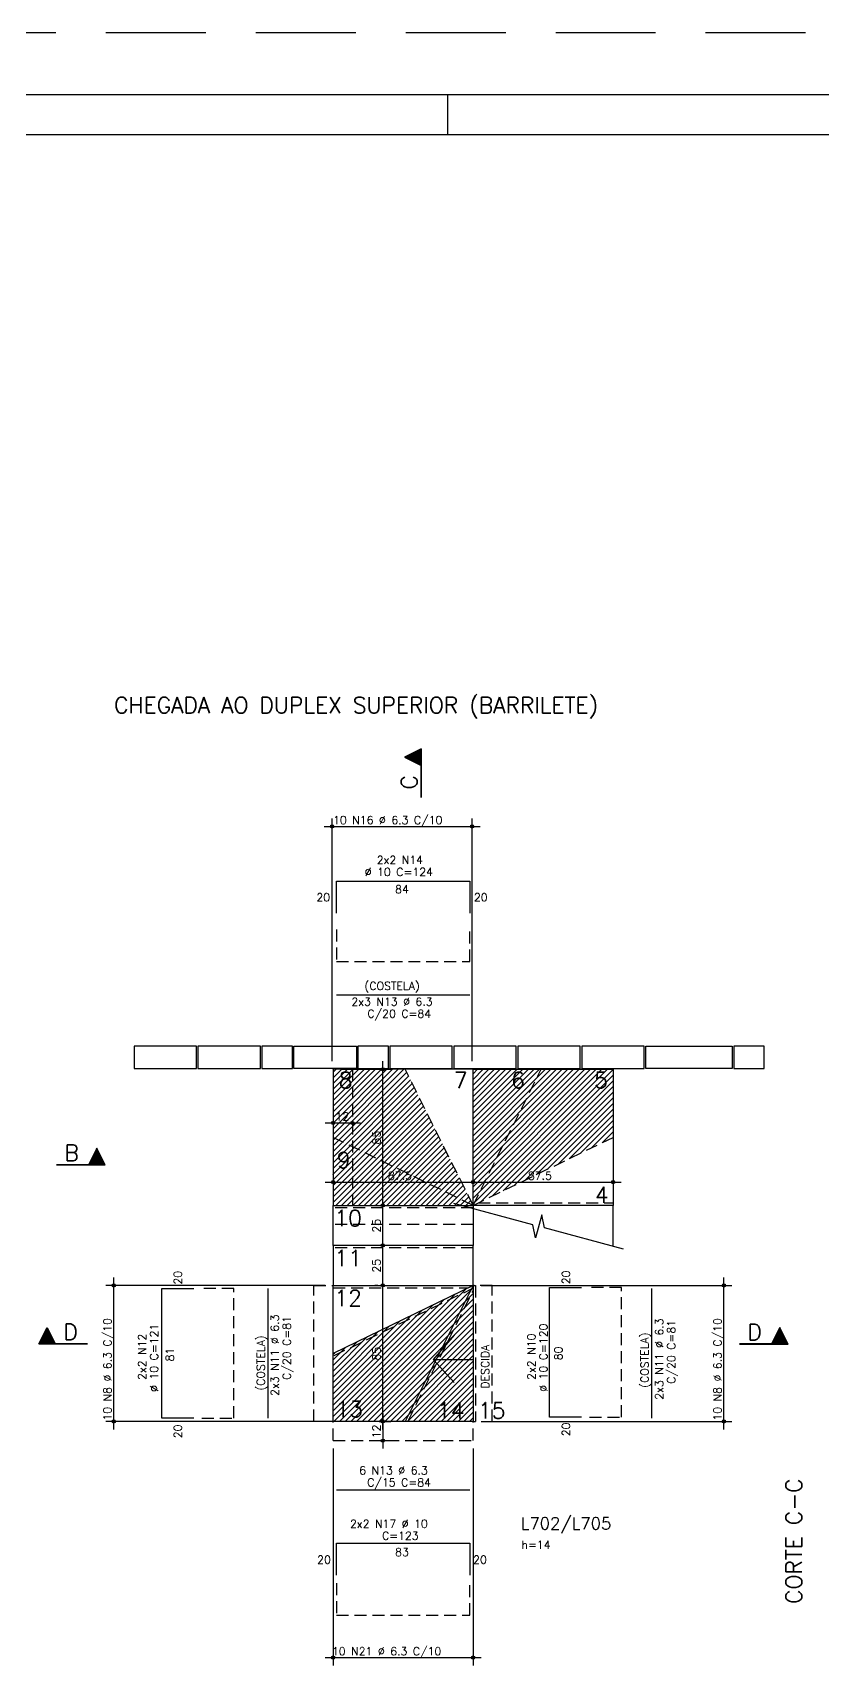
# Model space of a CAD drawing. Extents: x -1.9 to 86, y -1.5 to 61.
# Drawn here: x 36.72 to 56.46, y 19.95 to 60.95 of the extents above; entities that cross this region are included whole.
import ezdxf

# ---------------------------------------------------------------- set-up
doc = ezdxf.new("R2010")
doc.units = 0
doc.header["$MEASUREMENT"] = 0
doc.linetypes.add('ESTILO_TQS_0001', pattern=[0.45, 0.3, -0.15])
doc.linetypes.add('HIDDEN', pattern=[0.375, 0.25, -0.125])
doc.layers.get('0').update_dxf_attribs({"linetype": 'CONTINUOUS'})
doc.layers.get('Defpoints').update_dxf_attribs({"linetype": 'CONTINUOUS'})
for name, color, linetype in [('ARQ_FOLHA', 7, 'CONTINUOUS'), ('PENA_01', 1, 'CONTINUOUS'), ('PENA_02', 2, 'CONTINUOUS'), ('PENA_03', 3, 'CONTINUOUS'), ('PENA_04', 4, 'CONTINUOUS'), ('PENA_05', 5, 'CONTINUOUS'), ('PENA_06', 6, 'CONTINUOUS')]:
    doc.layers.add(name, color=color, linetype=linetype)
doc.styles.get("Standard").update_dxf_attribs({"font": 'ROMANS.SHX'})

# ---------------------------------------------------------------- blocks, each defined once
blk = doc.blocks.new('FOLHA A1 - 841 X 594')
at = {"layer": 'ARQ_FOLHA', "color": 1}
blk.add_line((-370, 584), (-370, 594), dxfattribs=at)
for points in [[(-841, 0), (0, 0), (0, 594), (-841, 594)], [(-816, 10), (-10, 10), (-10, 584), (-816, 584)]]:
    blk.add_lwpolyline(points, close=True, dxfattribs=at)
at = {"layer": 'Defpoints', "color": 8, "linetype": 'HIDDEN', "ltscale": 100}
blk.add_lwpolyline([(-860.5, 609.5), (-860.5, -15.5), (19.5, -15.5), (19.5, 609.5)], close=True, dxfattribs=at)
blk = doc.blocks.new('*U24')
blk.add_blockref('FOLHA A1 - 841 X 594', (0, 0))

msp = doc.modelspace()

# ---------------------------------------------------------------- linework, layer by layer
at = {"layer": 'PENA_01', "linetype": 'Continuous'}
for p, q in [((44.01, 41.114), (47.91, 41.114)), ((44.21, 35.244), (44.21, 41.314)), ((47.71, 35.244), (47.71, 41.314)), ((44.435, 35.044), (45.676, 35.044)), ((45.476, 31.444), (45.476, 35.244)), ((44.035, 33.705), (44.915, 33.705)), ((44.235, 33.622), (44.235, 33.505)), ((44.715, 33.629), (44.715, 33.505)), ((44.235, 32.416), (44.235, 32.426)), ((47.735, 32.411), (47.735, 32.426)), ((47.735, 32.411), (47.735, 32.426)), ((44.035, 32.226), (47.935, 32.226)), ((47.535, 32.226), (51.435, 32.226)), ((51.235, 32.325), (51.235, 32.026)), ((45.316, 31.644), (45.276, 31.644)), ((45.316, 31.644), (45.276, 31.644)), ((45.476, 30.444), (45.476, 31.844)), ((45.476, 29.444), (45.476, 30.844)), ((45.367, 30.644), (45.276, 30.644)), ((45.367, 30.644), (45.276, 30.644)), ((44.035, 29.644), (38.55, 29.644)), ((38.75, 26.044), (38.75, 29.844)), ((45.355, 29.644), (45.276, 29.644)), ((45.355, 29.644), (45.276, 29.644)), ((45.476, 26.044), (45.476, 29.844)), ((47.935, 29.644), (54.206, 29.644)), ((54.006, 26.044), (54.006, 29.844)), ((44.035, 26.244), (38.55, 26.244)), ((45.476, 26.244), (45.276, 26.244)), ((45.382, 26.244), (45.676, 26.244)), ((45.476, 26.444), (45.476, 25.564)), ((47.935, 26.244), (54.206, 26.244)), ((44.235, 25.564), (44.235, 20.14)), ((45.343, 25.764), (45.676, 25.764)), ((47.735, 25.564), (47.735, 20.14)), ((44.035, 20.34), (47.935, 20.34))]:
    msp.add_line(p, q, dxfattribs=at)
at = {"layer": 'PENA_01', "linetype": 'ESTILO_TQS_0001'}
for p, q in [((44.715, 35.064), (44.715, 31.644)), ((47.735, 31.584), (44.235, 31.584)), ((47.859, 31.704), (51.235, 31.704)), ((47.735, 31.164), (44.235, 31.164)), ((47.735, 30.584), (44.235, 30.584)), ((43.755, 26.244), (43.755, 29.644)), ((43.755, 29.644), (44.235, 29.644)), ((44.235, 29.584), (47.611, 29.584)), ((44.261, 27.89), (47.691, 29.555)), ((47.735, 29.644), (47.795, 29.644)), ((48.215, 29.644), (47.735, 29.644)), ((47.795, 29.644), (47.795, 26.244)), ((48.215, 26.244), (48.215, 29.644)), ((46.102, 26.244), (47.735, 29.509)), ((44.235, 26.244), (43.755, 26.244)), ((44.235, 25.764), (44.235, 26.244)), ((47.735, 26.244), (47.795, 26.244)), ((47.735, 25.764), (47.735, 26.244)), ((44.235, 25.764), (47.735, 25.764))]:
    msp.add_line(p, q, dxfattribs=at)
at = {"layer": 'PENA_01', "linetype": 'Continuous'}
for points in [[(39.255, 35.064), (40.815, 35.064), (40.815, 35.624), (39.255, 35.624), (39.255, 35.064)], [(40.855, 35.064), (42.415, 35.064), (42.415, 35.624), (40.855, 35.624), (40.855, 35.064)], [(42.455, 35.064), (43.215, 35.064), (43.215, 35.624), (42.455, 35.624), (42.455, 35.064)], [(44.855, 35.064), (45.615, 35.064), (45.615, 35.624), (44.855, 35.624), (44.855, 35.064)], [(45.655, 35.064), (47.215, 35.064), (47.215, 35.624), (45.655, 35.624), (45.655, 35.064)], [(47.255, 35.064), (48.815, 35.064), (48.815, 35.624), (47.255, 35.624), (47.255, 35.064)], [(48.855, 35.064), (50.415, 35.064), (50.415, 35.624), (48.855, 35.624), (48.855, 35.064)], [(50.455, 35.064), (52.015, 35.064), (52.015, 35.624), (50.455, 35.624), (50.455, 35.064)], [(54.255, 35.064), (55.015, 35.064), (55.015, 35.624), (54.255, 35.624), (54.255, 35.064)], [(47.263, 28.397), (46.735, 27.794), (47.263, 27.218)], [(46.735, 27.794), (47.735, 27.794)]]:
    msp.add_lwpolyline(points, dxfattribs=at)
at = {"layer": 'PENA_01', "linetype": 'ESTILO_TQS_0001'}
for points in [[(47.735, 31.644), (46.035, 35.044)], [(47.735, 31.644), (49.435, 35.044)], [(47.735, 31.644), (44.235, 33.344)], [(47.735, 31.644), (51.235, 33.344)]]:
    msp.add_lwpolyline(points, dxfattribs=at)
at = {"layer": 'PENA_02', "linetype": 'Continuous'}
for p, q in [((47.735, 35.044), (44.235, 35.044)), ((44.235, 35.044), (44.235, 31.644)), ((47.735, 31.644), (47.735, 35.044)), ((47.735, 31.644), (47.735, 35.044)), ((47.735, 35.044), (51.235, 35.044)), ((51.235, 35.044), (51.235, 31.644)), ((44.235, 30.644), (44.235, 31.644)), ((44.235, 31.644), (47.735, 31.644)), ((44.235, 31.644), (47.735, 31.644)), ((51.235, 31.644), (47.735, 31.644)), ((47.735, 31.644), (47.735, 30.644)), ((47.735, 31.644), (47.735, 30.644)), ((51.235, 31.644), (47.735, 31.644)), ((51.235, 30.644), (51.235, 31.644)), ((47.735, 30.644), (44.235, 30.644)), ((44.235, 30.644), (44.235, 29.644)), ((47.735, 30.644), (44.235, 30.644)), ((47.735, 29.644), (47.735, 30.644)), ((44.235, 29.644), (47.735, 29.644)), ((47.735, 29.644), (44.235, 27.944)), ((44.235, 29.644), (47.735, 29.644)), ((44.235, 26.244), (44.235, 29.644)), ((47.735, 29.644), (46.035, 26.244)), ((47.735, 29.644), (47.735, 26.244)), ((47.735, 26.244), (44.235, 26.244))]:
    msp.add_line(p, q, dxfattribs=at)
for points in [[(43.255, 35.624), (44.815, 35.624), (44.815, 35.064), (43.255, 35.064), (43.255, 35.624)], [(52.055, 35.624), (54.215, 35.624), (54.215, 35.064), (52.055, 35.064), (52.055, 35.624)], [(51.499, 30.55), (49.519, 31.08), (49.452, 31.409), (49.297, 30.829), (49.23, 31.158), (47.249, 31.689)]]:
    msp.add_lwpolyline(points, dxfattribs=at)
for centre, radius in [((44.21, 41.114), 0.0416), ((44.21, 41.114), 0.0208), ((47.71, 41.114), 0.0416), ((47.71, 41.114), 0.0208), ((45.476, 35.044), 0.04), ((45.476, 35.044), 0.02), ((44.235, 33.705), 0.04), ((44.235, 33.705), 0.02), ((44.715, 33.705), 0.04), ((44.715, 33.705), 0.02), ((44.235, 32.226), 0.04), ((44.235, 32.226), 0.02), ((47.735, 32.226), 0.04), ((47.735, 32.226), 0.04), ((47.735, 32.226), 0.02), ((47.735, 32.226), 0.02), ((51.235, 32.226), 0.04), ((51.235, 32.226), 0.02), ((45.476, 31.644), 0.04), ((45.476, 31.644), 0.04), ((45.476, 31.644), 0.02), ((45.476, 31.644), 0.02), ((45.476, 30.644), 0.04), ((45.476, 30.644), 0.04), ((45.476, 30.644), 0.02), ((45.476, 30.644), 0.02), ((38.75, 29.644), 0.0416), ((38.75, 29.644), 0.0208), ((45.476, 29.644), 0.04), ((45.476, 29.644), 0.04), ((45.476, 29.644), 0.02), ((45.476, 29.644), 0.02), ((54.006, 29.644), 0.0416), ((54.006, 29.644), 0.0208), ((38.75, 26.244), 0.0416), ((38.75, 26.244), 0.0208), ((45.476, 26.244), 0.04), ((45.476, 26.244), 0.04), ((45.476, 26.244), 0.02), ((45.476, 26.244), 0.02), ((54.006, 26.244), 0.0416), ((54.006, 26.244), 0.0208), ((45.476, 25.764), 0.04), ((45.476, 25.764), 0.02), ((44.235, 20.34), 0.0416), ((44.235, 20.34), 0.0208), ((47.735, 20.34), 0.0416), ((47.735, 20.34), 0.0208)]:
    msp.add_circle(centre, radius, dxfattribs=at)
at = {"layer": 'PENA_03', "linetype": 'Continuous'}
for p, q in [((44.21, 35.044), (44.21, 35.044)), ((44.235, 33.273), (46.005, 35.044)), ((44.235, 33.415), (45.864, 35.044)), ((44.235, 33.556), (45.723, 35.044)), ((44.235, 33.697), (45.581, 35.044)), ((44.235, 33.839), (45.44, 35.044)), ((44.235, 33.98), (45.298, 35.044)), ((44.235, 34.122), (45.157, 35.044)), ((44.235, 34.263), (45.015, 35.044)), ((44.235, 34.405), (44.874, 35.044)), ((44.235, 34.546), (44.733, 35.044)), ((44.235, 34.687), (44.591, 35.044)), ((44.235, 34.829), (44.45, 35.044)), ((44.235, 34.97), (44.308, 35.044)), ((44.235, 35.044), (44.235, 35.044)), ((44.235, 33.132), (46.072, 34.969)), ((44.235, 32.99), (46.119, 34.875)), ((47.71, 35.044), (47.71, 35.044)), ((47.735, 31.682), (51.097, 35.044)), ((47.735, 31.823), (50.955, 35.044)), ((47.735, 31.965), (50.814, 35.044)), ((47.735, 32.106), (50.672, 35.044)), ((47.735, 32.248), (50.531, 35.044)), ((47.735, 32.389), (50.389, 35.044)), ((47.735, 32.531), (50.248, 35.044)), ((47.735, 32.672), (50.107, 35.044)), ((47.735, 32.813), (49.965, 35.044)), ((47.735, 32.955), (49.824, 35.044)), ((47.735, 33.096), (49.682, 35.044)), ((47.735, 33.238), (49.541, 35.044)), ((47.735, 33.379), (49.399, 35.044)), ((47.735, 33.52), (49.258, 35.044)), ((47.735, 33.662), (49.117, 35.044)), ((47.735, 33.803), (48.975, 35.044)), ((47.735, 33.945), (48.834, 35.044)), ((47.735, 34.086), (48.692, 35.044)), ((47.735, 34.228), (48.551, 35.044)), ((47.735, 34.369), (48.41, 35.044)), ((47.735, 34.51), (48.268, 35.044)), ((47.735, 34.652), (48.127, 35.044)), ((47.735, 34.793), (47.985, 35.044)), ((47.735, 34.935), (47.844, 35.044)), ((47.935, 31.741), (51.235, 35.041)), ((48.21, 31.874), (51.235, 34.899)), ((44.235, 32.849), (46.167, 34.78)), ((44.235, 32.708), (46.214, 34.686)), ((44.235, 32.566), (46.261, 34.592)), ((44.235, 32.425), (46.308, 34.498)), ((48.485, 32.008), (51.235, 34.758)), ((48.76, 32.141), (51.235, 34.616)), ((49.035, 32.275), (51.235, 34.475)), ((44.235, 32.283), (46.355, 34.403)), ((44.235, 32.142), (46.402, 34.309)), ((44.235, 32), (46.449, 34.215)), ((44.235, 31.859), (46.497, 34.12)), ((49.31, 32.409), (51.235, 34.333)), ((49.585, 32.542), (51.235, 34.192)), ((49.86, 32.676), (51.235, 34.051)), ((44.235, 31.718), (46.544, 34.026)), ((44.235, 33.822), (44.235, 33.822)), ((44.302, 31.644), (46.591, 33.932)), ((44.444, 31.644), (46.638, 33.838)), ((44.585, 31.644), (46.685, 33.743)), ((44.715, 33.829), (44.715, 33.829)), ((44.727, 31.644), (46.732, 33.649)), ((50.135, 32.809), (51.235, 33.909)), ((50.41, 32.943), (51.235, 33.768)), ((50.685, 33.076), (51.235, 33.626)), ((44.868, 31.644), (46.779, 33.555)), ((45.01, 31.644), (46.827, 33.461)), ((45.151, 31.644), (46.874, 33.366)), ((45.292, 31.644), (46.921, 33.272)), ((50.96, 33.21), (51.235, 33.485)), ((45.434, 31.644), (46.968, 33.178)), ((45.575, 31.644), (47.015, 33.083)), ((45.717, 31.644), (47.062, 32.989)), ((45.858, 31.644), (47.109, 32.895)), ((45.999, 31.644), (47.157, 32.801)), ((46.141, 31.644), (47.204, 32.706)), ((46.282, 31.644), (47.251, 32.612)), ((46.424, 31.644), (47.298, 32.518)), ((46.565, 31.644), (47.345, 32.423)), ((51.235, 32.525), (51.235, 32.525)), ((44.235, 32.216), (44.235, 32.216)), ((46.707, 31.644), (47.392, 32.329)), ((46.848, 31.644), (47.439, 32.235)), ((46.989, 31.644), (47.486, 32.141)), ((47.131, 31.644), (47.534, 32.046)), ((47.735, 32.211), (47.735, 32.211)), ((47.735, 32.211), (47.735, 32.211)), ((45.516, 31.644), (45.516, 31.644)), ((45.516, 31.644), (45.516, 31.644)), ((47.272, 31.644), (47.581, 31.952)), ((47.414, 31.644), (47.628, 31.858)), ((47.555, 31.644), (47.675, 31.763)), ((47.697, 31.644), (47.722, 31.669)), ((45.567, 30.644), (45.567, 30.644)), ((45.567, 30.644), (45.567, 30.644)), ((44.235, 29.644), (44.235, 29.644)), ((44.252, 26.244), (47.573, 29.565)), ((44.393, 26.244), (47.735, 29.585)), ((45.555, 29.644), (45.555, 29.644)), ((45.555, 29.644), (45.555, 29.644)), ((47.735, 29.644), (47.735, 29.644)), ((44.235, 26.368), (47.298, 29.431)), ((44.235, 26.51), (47.023, 29.298)), ((44.235, 26.651), (46.748, 29.164)), ((44.535, 26.244), (47.735, 29.444)), ((44.676, 26.244), (47.735, 29.302)), ((44.818, 26.244), (47.735, 29.161)), ((44.235, 26.792), (46.473, 29.031)), ((44.235, 26.934), (46.198, 28.897)), ((44.235, 27.075), (45.923, 28.764)), ((44.959, 26.244), (47.735, 29.02)), ((45.1, 26.244), (47.735, 28.878)), ((45.242, 26.244), (47.735, 28.737)), ((44.235, 27.217), (45.648, 28.63)), ((44.235, 27.358), (45.373, 28.496)), ((44.235, 27.499), (45.098, 28.363)), ((45.383, 26.244), (47.735, 28.595)), ((45.525, 26.244), (47.735, 28.454)), ((45.666, 26.244), (47.735, 28.312)), ((44.235, 27.641), (44.823, 28.229)), ((44.235, 27.782), (44.548, 28.096)), ((44.235, 27.924), (44.274, 27.962)), ((45.808, 26.244), (47.735, 28.171)), ((45.949, 26.244), (47.735, 28.03)), ((46.09, 26.244), (47.735, 27.888)), ((46.232, 26.244), (47.735, 27.747)), ((46.373, 26.244), (47.735, 27.605)), ((46.515, 26.244), (47.735, 27.464)), ((46.656, 26.244), (47.735, 27.323)), ((46.797, 26.244), (47.735, 27.181)), ((46.939, 26.244), (47.735, 27.04)), ((47.08, 26.244), (47.735, 26.898)), ((47.222, 26.244), (47.735, 26.757)), ((44.235, 26.244), (44.235, 26.244)), ((45.182, 26.244), (45.182, 26.244)), ((45.676, 26.244), (45.676, 26.244)), ((47.363, 26.244), (47.735, 26.615)), ((47.505, 26.244), (47.735, 26.474)), ((47.646, 26.244), (47.735, 26.333)), ((47.735, 26.244), (47.735, 26.244)), ((44.235, 25.764), (44.235, 25.764)), ((45.143, 25.764), (45.143, 25.764)), ((47.735, 25.764), (47.735, 25.764))]:
    msp.add_line(p, q, dxfattribs=at)
at = {"layer": 'PENA_04', "linetype": 'Continuous'}
for p, q in [((46.435, 43.055), (46.02, 42.847)), ((46.433, 43.052), (46.024, 42.847)), ((46.433, 43.052), (46.433, 41.839)), ((46.435, 41.839), (46.435, 43.055)), ((46.02, 42.847), (46.433, 42.641)), ((46.024, 42.847), (46.433, 42.643)), ((46.052, 42.863), (46.052, 42.828)), ((46.084, 42.879), (46.084, 42.816)), ((46.116, 42.895), (46.116, 42.8)), ((46.148, 42.911), (46.148, 42.784)), ((46.18, 42.927), (46.18, 42.768)), ((46.212, 42.943), (46.212, 42.752)), ((46.244, 42.959), (46.244, 42.736)), ((46.275, 42.975), (46.275, 42.72)), ((46.307, 42.991), (46.307, 42.704)), ((46.339, 43.007), (46.339, 42.688)), ((46.371, 43.023), (46.371, 42.672)), ((46.403, 43.039), (46.403, 42.656)), ((38.323, 33.071), (38.116, 32.658)), ((38.323, 33.067), (38.118, 32.658)), ((38.45, 32.816), (38.195, 32.816)), ((38.434, 32.848), (38.211, 32.848)), ((38.418, 32.879), (38.227, 32.879)), ((38.402, 32.911), (38.243, 32.911)), ((38.386, 32.943), (38.259, 32.943)), ((38.37, 32.975), (38.275, 32.975)), ((38.355, 33.007), (38.291, 33.007)), ((38.339, 33.039), (38.303, 33.039)), ((38.53, 32.656), (38.323, 33.071)), ((38.527, 32.658), (38.323, 33.067)), ((38.527, 32.658), (37.314, 32.658)), ((37.314, 32.656), (38.53, 32.656)), ((38.514, 32.688), (38.131, 32.688)), ((38.498, 32.72), (38.147, 32.72)), ((38.482, 32.752), (38.163, 32.752)), ((38.466, 32.784), (38.179, 32.784)), ((36.873, 28.18), (37.08, 28.594)), ((36.875, 28.181), (37.08, 28.591)), ((36.936, 28.307), (37.224, 28.307)), ((36.952, 28.339), (37.208, 28.339)), ((36.968, 28.371), (37.192, 28.371)), ((36.984, 28.403), (37.176, 28.403)), ((37, 28.435), (37.16, 28.435)), ((37.016, 28.467), (37.144, 28.467)), ((37.032, 28.499), (37.128, 28.499)), ((37.048, 28.531), (37.112, 28.531)), ((37.064, 28.563), (37.099, 28.563)), ((37.08, 28.594), (37.287, 28.181)), ((37.08, 28.591), (37.285, 28.181)), ((55.403, 28.593), (55.197, 28.18)), ((55.403, 28.589), (55.199, 28.18)), ((55.547, 28.306), (55.26, 28.306)), ((55.531, 28.337), (55.276, 28.337)), ((55.515, 28.369), (55.292, 28.369)), ((55.499, 28.401), (55.308, 28.401)), ((55.483, 28.433), (55.324, 28.433)), ((55.467, 28.465), (55.34, 28.465)), ((55.451, 28.497), (55.356, 28.497)), ((55.435, 28.529), (55.372, 28.529)), ((55.419, 28.561), (55.384, 28.561)), ((55.611, 28.178), (55.403, 28.593)), ((55.608, 28.18), (55.403, 28.589)), ((38.089, 28.18), (36.873, 28.18)), ((36.875, 28.181), (38.089, 28.181)), ((36.889, 28.212), (37.271, 28.212)), ((36.904, 28.243), (37.255, 28.243)), ((36.92, 28.275), (37.24, 28.275)), ((55.608, 28.18), (54.395, 28.18)), ((54.395, 28.178), (55.611, 28.178)), ((55.595, 28.21), (55.212, 28.21)), ((55.579, 28.242), (55.228, 28.242)), ((55.563, 28.274), (55.244, 28.274))]:
    msp.add_line(p, q, dxfattribs=at)
at = {"layer": 'PENA_05', "linetype": 'Continuous'}
for p, q in [((44.315, 38.943), (44.315, 39.743)), ((44.315, 39.743), (47.655, 39.743)), ((47.655, 39.743), (47.655, 38.943)), ((44.315, 36.905), (47.655, 36.905)), ((39.951, 26.324), (39.951, 29.564)), ((39.951, 29.564), (40.751, 29.564)), ((42.608, 26.324), (42.608, 29.564)), ((49.647, 26.352), (49.647, 29.592)), ((49.647, 29.592), (50.447, 29.592)), ((52.205, 26.324), (52.205, 29.564)), ((40.751, 26.324), (39.951, 26.324)), ((50.447, 26.352), (49.647, 26.352)), ((44.315, 24.535), (47.655, 24.535)), ((44.315, 22.399), (44.315, 23.199)), ((44.315, 23.199), (47.655, 23.199)), ((47.655, 23.199), (47.655, 22.399))]:
    msp.add_line(p, q, dxfattribs=at)
at = {"layer": 'PENA_06', "linetype": 'ESTILO_TQS_0001'}
for p, q in [((44.315, 38.543), (44.315, 37.743)), ((47.655, 37.743), (47.655, 38.543)), ((44.315, 37.743), (47.655, 37.743)), ((41.751, 29.564), (40.951, 29.564)), ((41.751, 26.324), (41.751, 29.564)), ((51.447, 29.592), (50.647, 29.592)), ((51.447, 26.352), (51.447, 29.592)), ((40.951, 26.324), (41.751, 26.324)), ((50.647, 26.352), (51.447, 26.352)), ((44.315, 22.199), (44.315, 21.399)), ((47.655, 21.399), (47.655, 22.199)), ((44.315, 21.399), (47.655, 21.399))]:
    msp.add_line(p, q, dxfattribs=at)

# ---------------------------------------------------------------- block references
at = {"xscale": 0.09999999999999938, "yscale": 0.09999999999999938, "zscale": 0.09999999999999938}
msp.add_blockref('*U24', (84.1, 0), dxfattribs=at)

# ---------------------------------------------------------------- texts
at = {"layer": 'PENA_03', "linetype": 'Continuous'}
for s, height, p in [('10 N16 %%c 6.3 C/10', 0.2, (44.232, 41.173)), ('2x2 N14', 0.2, (45.325, 40.176)), ('%%c 10 C=124', 0.2, (45.025, 39.876)), ('20', 0.2, (43.815, 39.243)), ('84', 0.2, (45.785, 39.443)), ('20', 0.2, (47.755, 39.243)), ('(COSTELA)', 0.2, (45.02, 37.028)), ('2x3 N13 %%c 6.3', 0.2, (44.691, 36.635)), ('C/20 C=84', 0.2, (45.091, 36.335)), ('8', 0.4, (44.377, 34.577)), ('7', 0.4, (47.254, 34.577)), ('6', 0.4, (48.685, 34.577)), ('5', 0.4, (50.759, 34.577)), ('12', 0.2, (44.295, 33.765)), ('9', 0.4, (44.329, 32.577)), ('87.5', 0.2, (45.605, 32.286)), ('87.5', 0.2, (49.105, 32.286)), ('4', 0.4, (50.782, 31.705)), ('10', 0.4, (44.267, 31.126)), ('11', 0.4, (44.267, 30.126)), ('12', 0.4, (44.267, 29.126)), ('13', 0.4, (44.294, 26.353)), ('14', 0.4, (46.833, 26.319)), ('15', 0.4, (47.857, 26.318)), ('6 N13 %%c 6.3', 0.2, (44.887, 24.919)), ('C/15 C=84', 0.2, (45.087, 24.619)), ('2x2 N17 %%c 10', 0.2, (44.656, 23.586)), ('L702/L705', 0.3, (48.926, 23.545)), ('C=123', 0.2, (45.456, 23.286)), ('83', 0.2, (45.785, 22.879)), ('h=14', 0.2, (48.944, 23.063)), ('20', 0.2, (43.835, 22.689)), ('20', 0.2, (47.735, 22.689)), ('10 N21 %%c 6.3 C/10', 0.2, (44.205, 20.4))]:
    msp.add_text(s, height=height, dxfattribs=at).set_placement(p)
for s, p in [('85', (45.416, 33.164)), ('25', (45.416, 30.964)), ('20', (40.451, 29.664)), ('25', (45.416, 29.964)), ('20', (50.157, 29.672)), ('10 N8 %%c 6.3 C/10', (38.69, 26.264)), ('2x3 N11 %%c 6.3', (42.874, 26.883)), ('C/20 C=81', (43.174, 27.283)), ('2x3 N11 %%c 6.3', (52.49, 26.786)), ('C/20 C=81', (52.79, 27.186)), ('10 N8 %%c 6.3 C/10', (53.946, 26.264)), ('2x2 N12', (39.555, 27.281)), ('%%c 10 C=121', (39.855, 26.981)), ('(COSTELA)', (42.524, 27.015)), ('2x2 N10', (49.292, 27.283)), ('%%c 10 C=120', (49.592, 26.983)), ('(COSTELA)', (52.124, 27.085)), ('81', (40.251, 27.744)), ('85', (45.416, 27.764)), ('DESCIDA', (48.135, 27.065)), ('80', (49.967, 27.772)), ('20', (40.451, 25.824)), ('12', (45.416, 25.824)), ('20', (50.157, 25.872))]:
    msp.add_text(s, height=0.2, rotation=90, dxfattribs=at).set_placement(p)
at = {"layer": 'PENA_04', "linetype": 'Continuous'}
msp.add_text('C', height=0.4, rotation=90, dxfattribs=at).set_placement((46.335, 42.039))
for s, p in [('B', (37.514, 32.756)), ('D', (37.489, 28.28)), ('D', (54.595, 28.278))]:
    msp.add_text(s, height=0.4, dxfattribs=at).set_placement(p)
at = {"layer": 'PENA_05', "linetype": 'Continuous'}
msp.add_text('CHEGADA AO DUPLEX SUPERIOR (BARRILETE)', height=0.4, dxfattribs=at).set_placement((38.759, 43.947))
msp.add_text('CORTE C-C', height=0.4, rotation=90, dxfattribs=at).set_placement((55.955, 21.682))

doc.saveas('drawing.dxf')
